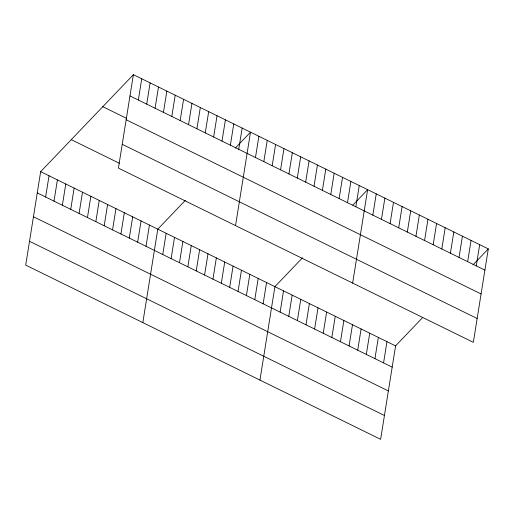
<?xml version="1.0" encoding="UTF-8"?>
<svg xmlns="http://www.w3.org/2000/svg" width="514" height="514" viewBox="0 0 514 514"><rect width="100%" height="100%" fill="white"/><g stroke="black" fill="none" stroke-linecap="round" stroke-linejoin="round"><path stroke-width="0.77" d="M133.383 74.678L118.413 168.117L473.336 342.33L488.3 248.885L133.383 74.678L40.664 171.67L25.7 265.115L380.617 439.322L395.587 345.883L422.611 317.607M45.63 197.016L49.036 175.775M53.996 201.122L57.401 179.881M62.361 205.227L65.766 183.993M70.726 209.333L74.132 188.098M79.092 213.445L82.497 192.204M87.464 217.55L90.862 196.309M95.829 221.656L99.228 200.415M104.194 225.762L107.593 204.521M112.56 229.867L115.958 208.626M138.35 100.024L141.748 78.783M120.925 233.973L124.324 212.732M146.715 104.13L150.114 82.889M129.29 238.078L132.689 216.844M155.08 108.236L158.479 86.995M137.656 242.184L141.061 220.949M163.446 112.341L166.844 91.1M146.021 246.296L149.426 225.055M171.811 116.447L175.21 95.212M142.821 322.599L157.792 229.16L185.329 200.351M180.176 120.552L183.575 99.318M162.752 254.507L166.157 233.266M188.542 124.658L191.947 103.423M171.117 258.613L174.522 237.372M196.907 128.77L200.312 107.529M179.482 262.718L182.888 241.477M205.272 132.875L208.678 111.634M187.854 266.824L191.253 245.589M213.638 136.981L217.043 115.74M196.219 270.929L199.618 249.695M222.003 141.087L225.408 119.846M204.585 275.035L207.984 253.8M230.368 145.192L233.774 123.951M212.95 279.147L216.349 257.906M238.74 149.298L242.139 128.063M221.316 283.253L224.714 262.012M235.541 225.607L250.504 132.169L235.206 148.173M229.681 287.358L233.08 266.117M255.471 157.509L258.87 136.274M238.046 291.464L241.451 270.223M263.836 161.621L267.235 140.38M246.412 295.569L249.817 274.328M272.202 165.726L275.6 144.485M254.777 299.675L258.182 278.44M280.567 169.832L283.966 148.591M263.142 303.78L266.548 282.546M288.932 173.938L292.337 152.697M259.943 380.09L274.913 286.651L302.45 257.842M297.298 178.043L300.703 156.802M280.13 312.12L283.529 290.879M305.663 182.149L309.068 160.914M288.752 316.348L292.151 295.113M314.028 186.254L317.434 165.02M297.368 320.582L300.774 299.341M322.394 190.36L325.799 169.125M305.991 324.809L309.389 303.575M330.765 194.472L334.164 173.231M314.607 329.044L318.012 307.802M339.131 198.577L342.53 177.336M323.229 333.271L326.628 312.037M347.496 202.683L350.895 181.442M331.845 337.505L335.25 316.264M355.861 206.789L359.26 185.548M340.467 341.733L343.866 320.498M352.662 283.098L367.626 189.653L352.842 205.125M349.083 345.967L352.488 324.726M372.843 215.128L376.248 193.887M357.705 350.195L361.104 328.96M381.465 219.356L384.864 198.115M366.321 354.429L369.727 333.188M390.087 223.59L393.486 202.349M374.944 358.656L378.343 337.422M398.703 227.818L402.109 206.577M383.566 362.89L386.965 341.649M407.326 232.052L410.725 210.811M415.942 236.279L419.347 215.038M424.564 240.513L427.963 219.272M433.18 244.741L436.585 223.5M441.802 248.975L445.201 227.734M450.418 253.203L453.823 231.962M459.041 257.437L462.439 236.196M467.656 261.665L471.062 240.423M476.279 265.899L479.678 244.658M473.002 264.89L488.3 248.885M129.978 95.919L484.901 270.126M102.787 106.687L126.489 118.323M126.161 119.743L481.085 293.95M122.229 144.293L477.153 318.5M71.266 139.66L119.37 163.272M40.664 171.67L395.587 345.883M37.265 192.911L392.182 367.118M33.449 216.735L388.366 390.948M29.516 241.284L384.433 415.498"/></g></svg>
